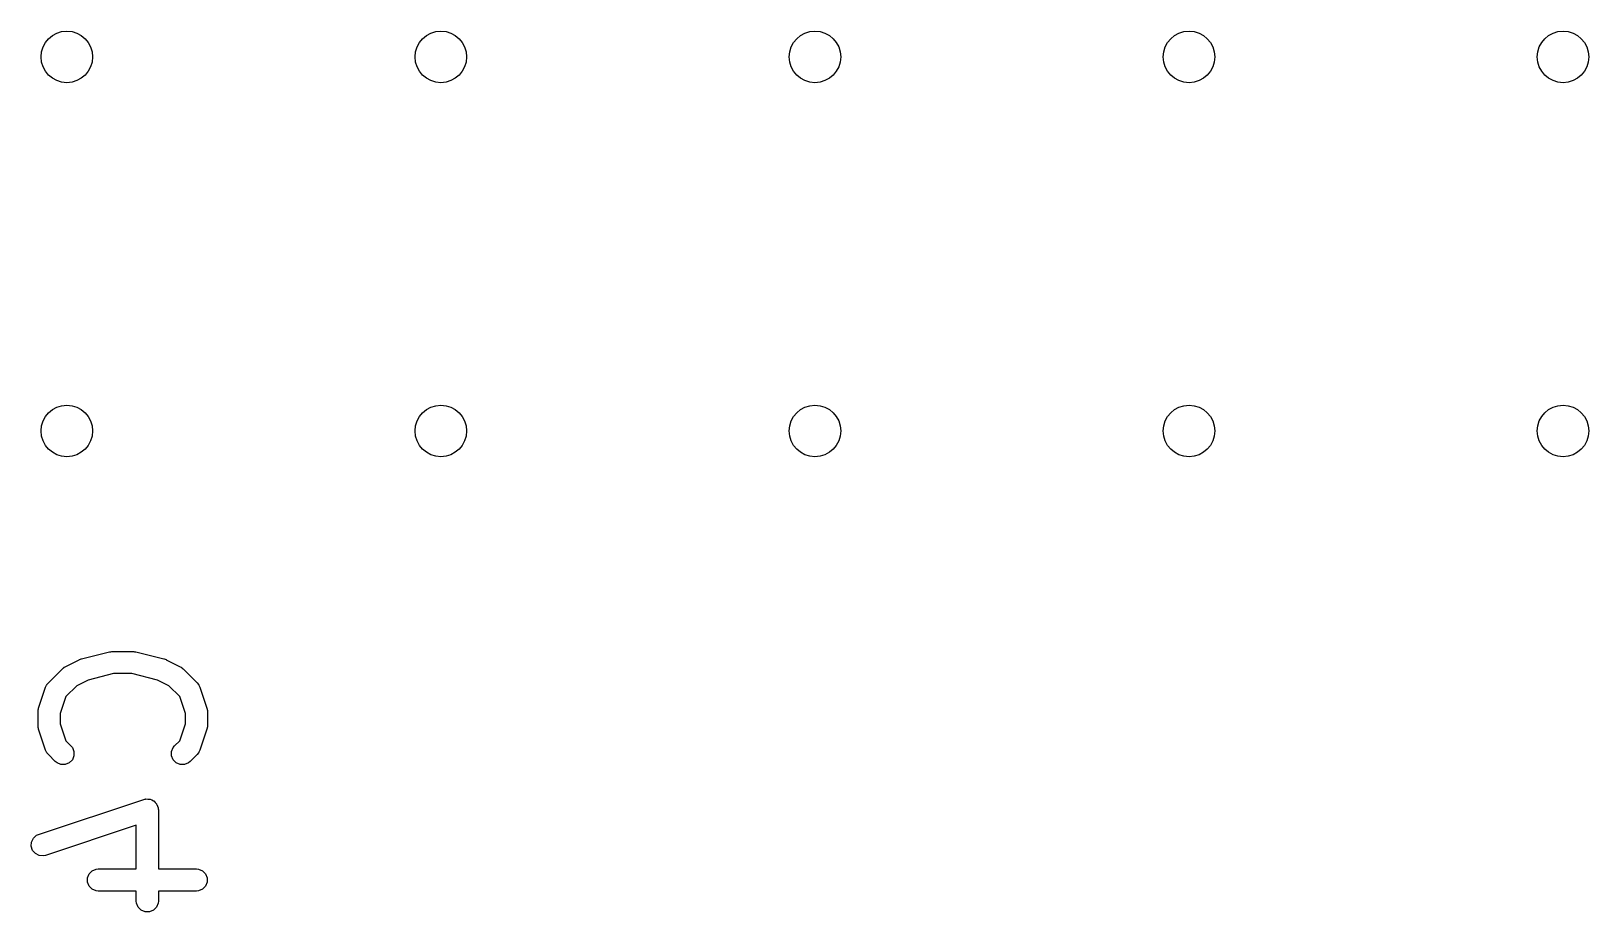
# Model space of a CAD drawing. Header units: inches. Extents: x -2.1 to 1.78, y 0.53 to 2.74.
# Drawn here: x -1.1503 to -0.7339, y 2.5078 to 2.7433 of the extents above; entities that cross this region are included whole.
import ezdxf

# ---------------------------------------------------------------- set-up
doc = ezdxf.new("R2010")
doc.units = ezdxf.units.IN
doc.header["$MEASUREMENT"] = 0
doc.layers.add('BLACK', color=250, linetype='CONTINUOUS')

msp = doc.modelspace()

# ---------------------------------------------------------------- linework, layer by layer
at = {"layer": 'BLACK', "linetype": 'CONTINUOUS'}
for p, q in [((-1.14122, 2.57338), (-1.13747, 2.57525)), ((-1.13747, 2.57525), (-1.13742, 2.57527)), ((-1.13742, 2.57527), (-1.13741, 2.57528)), ((-1.13741, 2.57528), (-1.13716, 2.57537)), ((-1.13716, 2.57537), (-1.13693, 2.57546)), ((-1.13693, 2.57546), (-1.1369, 2.57546)), ((-1.1369, 2.57546), (-1.13686, 2.57547)), ((-1.13686, 2.57547), (-1.12936, 2.57735)), ((-1.12936, 2.57735), (-1.12926, 2.57736)), ((-1.12926, 2.57736), (-1.12922, 2.57738)), ((-1.12922, 2.57738), (-1.12901, 2.5774)), ((-1.12901, 2.5774), (-1.12879, 2.57743)), ((-1.12879, 2.57743), (-1.12875, 2.57743)), ((-1.12875, 2.57743), (-1.12865, 2.57744)), ((-1.12865, 2.57744), (-1.12302, 2.57744)), ((-1.12302, 2.57744), (-1.12292, 2.57743)), ((-1.12292, 2.57743), (-1.12288, 2.57743)), ((-1.12288, 2.57743), (-1.12266, 2.5774)), ((-1.12266, 2.5774), (-1.12245, 2.57738)), ((-1.12245, 2.57738), (-1.12241, 2.57736)), ((-1.12241, 2.57736), (-1.12231, 2.57735)), ((-1.12231, 2.57735), (-1.11481, 2.57547)), ((-1.11481, 2.57547), (-1.11476, 2.57546)), ((-1.11476, 2.57546), (-1.11474, 2.57546)), ((-1.11474, 2.57546), (-1.1145, 2.57537)), ((-1.1145, 2.57537), (-1.11426, 2.57528)), ((-1.11426, 2.57528), (-1.11424, 2.57527)), ((-1.11424, 2.57527), (-1.1142, 2.57525)), ((-1.1142, 2.57525), (-1.11045, 2.57338)), ((-1.14573, 2.56907), (-1.14198, 2.57282)), ((-1.14198, 2.57282), (-1.14176, 2.57301)), ((-1.14176, 2.57301), (-1.14171, 2.57307)), ((-1.14171, 2.57307), (-1.14162, 2.57312)), ((-1.14162, 2.57312), (-1.14154, 2.57319)), ((-1.14154, 2.57319), (-1.14146, 2.57322)), ((-1.14146, 2.57322), (-1.14122, 2.57338)), ((-1.13511, 2.56982), (-1.13815, 2.56831)), ((-1.12828, 2.57153), (-1.13511, 2.56982)), ((-1.12339, 2.57153), (-1.12828, 2.57153)), ((-1.11655, 2.56982), (-1.12339, 2.57153)), ((-1.11352, 2.56831), (-1.11655, 2.56982)), ((-1.11045, 2.57338), (-1.1102, 2.57322)), ((-1.1102, 2.57322), (-1.11013, 2.57319)), ((-1.11013, 2.57319), (-1.11005, 2.57312)), ((-1.11005, 2.57312), (-1.10996, 2.57307)), ((-1.10996, 2.57307), (-1.10991, 2.57301)), ((-1.10991, 2.57301), (-1.10969, 2.57282)), ((-1.10969, 2.57282), (-1.10594, 2.56907)), ((-1.14832, 2.56229), (-1.14645, 2.56792)), ((-1.14645, 2.56792), (-1.14621, 2.56845)), ((-1.14621, 2.56845), (-1.14614, 2.56853)), ((-1.14614, 2.56853), (-1.1461, 2.56863)), ((-1.1461, 2.56863), (-1.14573, 2.56907)), ((-1.14106, 2.56539), (-1.14257, 2.56088)), ((-1.13815, 2.56831), (-1.14106, 2.56539)), ((-1.1106, 2.56539), (-1.11352, 2.56831)), ((-1.1091, 2.56088), (-1.1106, 2.56539)), ((-1.10594, 2.56907), (-1.10557, 2.56863)), ((-1.10557, 2.56863), (-1.10553, 2.56853)), ((-1.10553, 2.56853), (-1.10546, 2.56845)), ((-1.10546, 2.56845), (-1.10522, 2.56792)), ((-1.10522, 2.56792), (-1.10335, 2.56229)), ((-1.14847, 2.56136), (-1.14844, 2.56165)), ((-1.14847, 2.55761), (-1.14847, 2.56136)), ((-1.14845, 2.56173), (-1.14843, 2.56183)), ((-1.14844, 2.56165), (-1.14845, 2.56173)), ((-1.14843, 2.56183), (-1.14841, 2.56194)), ((-1.14841, 2.56194), (-1.14839, 2.56201)), ((-1.14839, 2.56201), (-1.14832, 2.56229)), ((-1.10335, 2.56229), (-1.10328, 2.56201)), ((-1.10328, 2.56201), (-1.10325, 2.56194)), ((-1.10325, 2.56194), (-1.10324, 2.56183)), ((-1.10324, 2.56183), (-1.10322, 2.56173)), ((-1.10322, 2.56173), (-1.10322, 2.56165)), ((-1.10322, 2.56165), (-1.1032, 2.56136)), ((-1.1032, 2.56136), (-1.1032, 2.55761)), ((-1.14844, 2.55732), (-1.14847, 2.55761)), ((-1.14845, 2.55724), (-1.14844, 2.55732)), ((-1.14843, 2.55714), (-1.14845, 2.55724)), ((-1.14841, 2.55704), (-1.14843, 2.55714)), ((-1.14839, 2.55696), (-1.14841, 2.55704)), ((-1.14832, 2.55668), (-1.14839, 2.55696)), ((-1.14257, 2.56088), (-1.14257, 2.55809)), ((-1.14257, 2.55809), (-1.14106, 2.55358)), ((-1.1106, 2.55358), (-1.1091, 2.55809)), ((-1.1091, 2.55809), (-1.1091, 2.56088)), ((-1.10328, 2.55696), (-1.10335, 2.55668)), ((-1.10325, 2.55704), (-1.10328, 2.55696)), ((-1.10324, 2.55714), (-1.10325, 2.55704)), ((-1.10322, 2.55724), (-1.10324, 2.55714)), ((-1.1032, 2.55761), (-1.10322, 2.55732)), ((-1.10322, 2.55732), (-1.10322, 2.55724)), ((-1.14645, 2.55105), (-1.14832, 2.55668)), ((-1.14106, 2.55358), (-1.13968, 2.5522)), ((-1.11199, 2.5522), (-1.1106, 2.55358)), ((-1.10335, 2.55668), (-1.10522, 2.55105)), ((-1.14621, 2.55052), (-1.14645, 2.55105)), ((-1.14614, 2.55044), (-1.14621, 2.55052)), ((-1.1461, 2.55035), (-1.14614, 2.55044)), ((-1.14573, 2.5499), (-1.1461, 2.55035)), ((-1.14386, 2.54802), (-1.14573, 2.5499)), ((-1.13968, 2.5522), (-1.13931, 2.55175)), ((-1.13931, 2.55175), (-1.13887, 2.55069)), ((-1.13887, 2.54954), (-1.13931, 2.54847)), ((-1.13887, 2.55069), (-1.13887, 2.54954)), ((-1.11279, 2.55069), (-1.11235, 2.55175)), ((-1.11279, 2.54954), (-1.11279, 2.55069)), ((-1.11235, 2.54847), (-1.11279, 2.54954)), ((-1.11235, 2.55175), (-1.11199, 2.5522)), ((-1.10594, 2.5499), (-1.10781, 2.54802)), ((-1.10557, 2.55035), (-1.10594, 2.5499)), ((-1.10553, 2.55044), (-1.10557, 2.55035)), ((-1.10546, 2.55052), (-1.10553, 2.55044)), ((-1.10522, 2.55105), (-1.10546, 2.55052)), ((-1.14341, 2.54766), (-1.14386, 2.54802)), ((-1.14235, 2.54722), (-1.14341, 2.54766)), ((-1.14119, 2.54722), (-1.14235, 2.54722)), ((-1.14013, 2.54766), (-1.14119, 2.54722)), ((-1.13931, 2.54847), (-1.14013, 2.54766)), ((-1.11154, 2.54766), (-1.11235, 2.54847)), ((-1.11047, 2.54722), (-1.11154, 2.54766)), ((-1.10932, 2.54722), (-1.11047, 2.54722)), ((-1.10826, 2.54766), (-1.10932, 2.54722)), ((-1.10781, 2.54802), (-1.10826, 2.54766)), ((-1.14833, 2.52854), (-1.12021, 2.53792)), ((-1.12021, 2.53792), (-1.11992, 2.53798)), ((-1.11992, 2.53798), (-1.11985, 2.53801)), ((-1.11985, 2.53801), (-1.11979, 2.53801)), ((-1.11979, 2.53801), (-1.11964, 2.53804)), ((-1.11964, 2.53804), (-1.11917, 2.53801)), ((-1.11917, 2.53801), (-1.1187, 2.53801)), ((-1.1187, 2.53801), (-1.1186, 2.53797)), ((-1.1186, 2.53797), (-1.11849, 2.53796)), ((-1.11849, 2.53796), (-1.11807, 2.53775)), ((-1.11807, 2.53775), (-1.11763, 2.53757)), ((-1.11763, 2.53757), (-1.11756, 2.53749)), ((-1.11756, 2.53749), (-1.11746, 2.53745)), ((-1.11746, 2.53745), (-1.11715, 2.53709)), ((-1.11715, 2.53709), (-1.11682, 2.53675)), ((-1.11682, 2.53675), (-1.11678, 2.53666)), ((-1.11678, 2.53666), (-1.11671, 2.53658)), ((-1.11671, 2.53658), (-1.11656, 2.53613)), ((-1.11656, 2.53613), (-1.11638, 2.53569)), ((-1.11638, 2.53569), (-1.11636, 2.53554)), ((-1.11636, 2.53554), (-1.11634, 2.53548)), ((-1.11634, 2.53548), (-1.11635, 2.53541)), ((-1.11635, 2.53541), (-1.11632, 2.53511)), ((-1.11632, 2.53511), (-1.11632, 2.51932)), ((-1.14973, 2.52755), (-1.14886, 2.52831)), ((-1.14886, 2.52831), (-1.14833, 2.52854)), ((-1.12223, 2.53102), (-1.14646, 2.52294)), ((-1.12223, 2.51932), (-1.12223, 2.53102)), ((-1.15032, 2.52537), (-1.15024, 2.52652)), ((-1.14996, 2.52428), (-1.15032, 2.52537)), ((-1.15024, 2.52652), (-1.14973, 2.52755)), ((-1.1492, 2.52341), (-1.14996, 2.52428)), ((-1.14817, 2.52289), (-1.1492, 2.52341)), ((-1.14702, 2.52281), (-1.14817, 2.52289)), ((-1.14646, 2.52294), (-1.14702, 2.52281)), ((-1.13529, 2.51694), (-1.13485, 2.51801)), ((-1.13529, 2.51579), (-1.13529, 2.51694)), ((-1.13485, 2.51473), (-1.13529, 2.51579)), ((-1.13485, 2.51801), (-1.13404, 2.51882)), ((-1.13404, 2.51882), (-1.13297, 2.51926)), ((-1.13297, 2.51926), (-1.1324, 2.51932)), ((-1.1324, 2.51932), (-1.12223, 2.51932)), ((-1.11632, 2.51932), (-1.10615, 2.51932)), ((-1.10615, 2.51932), (-1.10557, 2.51926)), ((-1.10557, 2.51926), (-1.10451, 2.51882)), ((-1.10451, 2.51882), (-1.10369, 2.51801)), ((-1.10369, 2.51801), (-1.10325, 2.51694)), ((-1.10325, 2.51579), (-1.10369, 2.51473)), ((-1.10325, 2.51694), (-1.10325, 2.51579)), ((-1.13404, 2.51391), (-1.13485, 2.51473)), ((-1.13297, 2.51347), (-1.13404, 2.51391)), ((-1.1324, 2.51341), (-1.13297, 2.51347)), ((-1.12223, 2.51341), (-1.1324, 2.51341)), ((-1.12223, 2.51074), (-1.12223, 2.51341)), ((-1.10615, 2.51341), (-1.11632, 2.51341)), ((-1.11632, 2.51341), (-1.11632, 2.51074)), ((-1.10557, 2.51347), (-1.10615, 2.51341)), ((-1.10451, 2.51391), (-1.10557, 2.51347)), ((-1.10369, 2.51473), (-1.10451, 2.51391)), ((-1.12217, 2.51017), (-1.12223, 2.51074)), ((-1.12173, 2.5091), (-1.12217, 2.51017)), ((-1.12091, 2.50829), (-1.12173, 2.5091)), ((-1.11985, 2.50785), (-1.12091, 2.50829)), ((-1.1187, 2.50785), (-1.11985, 2.50785)), ((-1.11763, 2.50829), (-1.1187, 2.50785)), ((-1.11682, 2.5091), (-1.11763, 2.50829)), ((-1.11638, 2.51017), (-1.11682, 2.5091)), ((-1.11632, 2.51074), (-1.11638, 2.51017))]:
    msp.add_line(p, q, dxfattribs=at)
at = {"layer": 'BLACK'}
for centre in [(-1.14079, 2.73642), (-1.14079, 2.73642), (-1.04079, 2.73642), (-1.04079, 2.73642), (-0.94079, 2.73642), (-0.94079, 2.73642), (-0.84079, 2.73642), (-0.84079, 2.73642), (-0.74079, 2.73642), (-0.74079, 2.73642), (-1.14079, 2.63642), (-1.14079, 2.63642), (-1.04079, 2.63642), (-1.04079, 2.63642), (-0.94079, 2.63642), (-0.94079, 2.63642), (-0.84079, 2.63642), (-0.84079, 2.63642), (-0.74079, 2.63642), (-0.74079, 2.63642)]:
    msp.add_circle(centre, 0.00689, dxfattribs=at)

doc.saveas('drawing.dxf')
